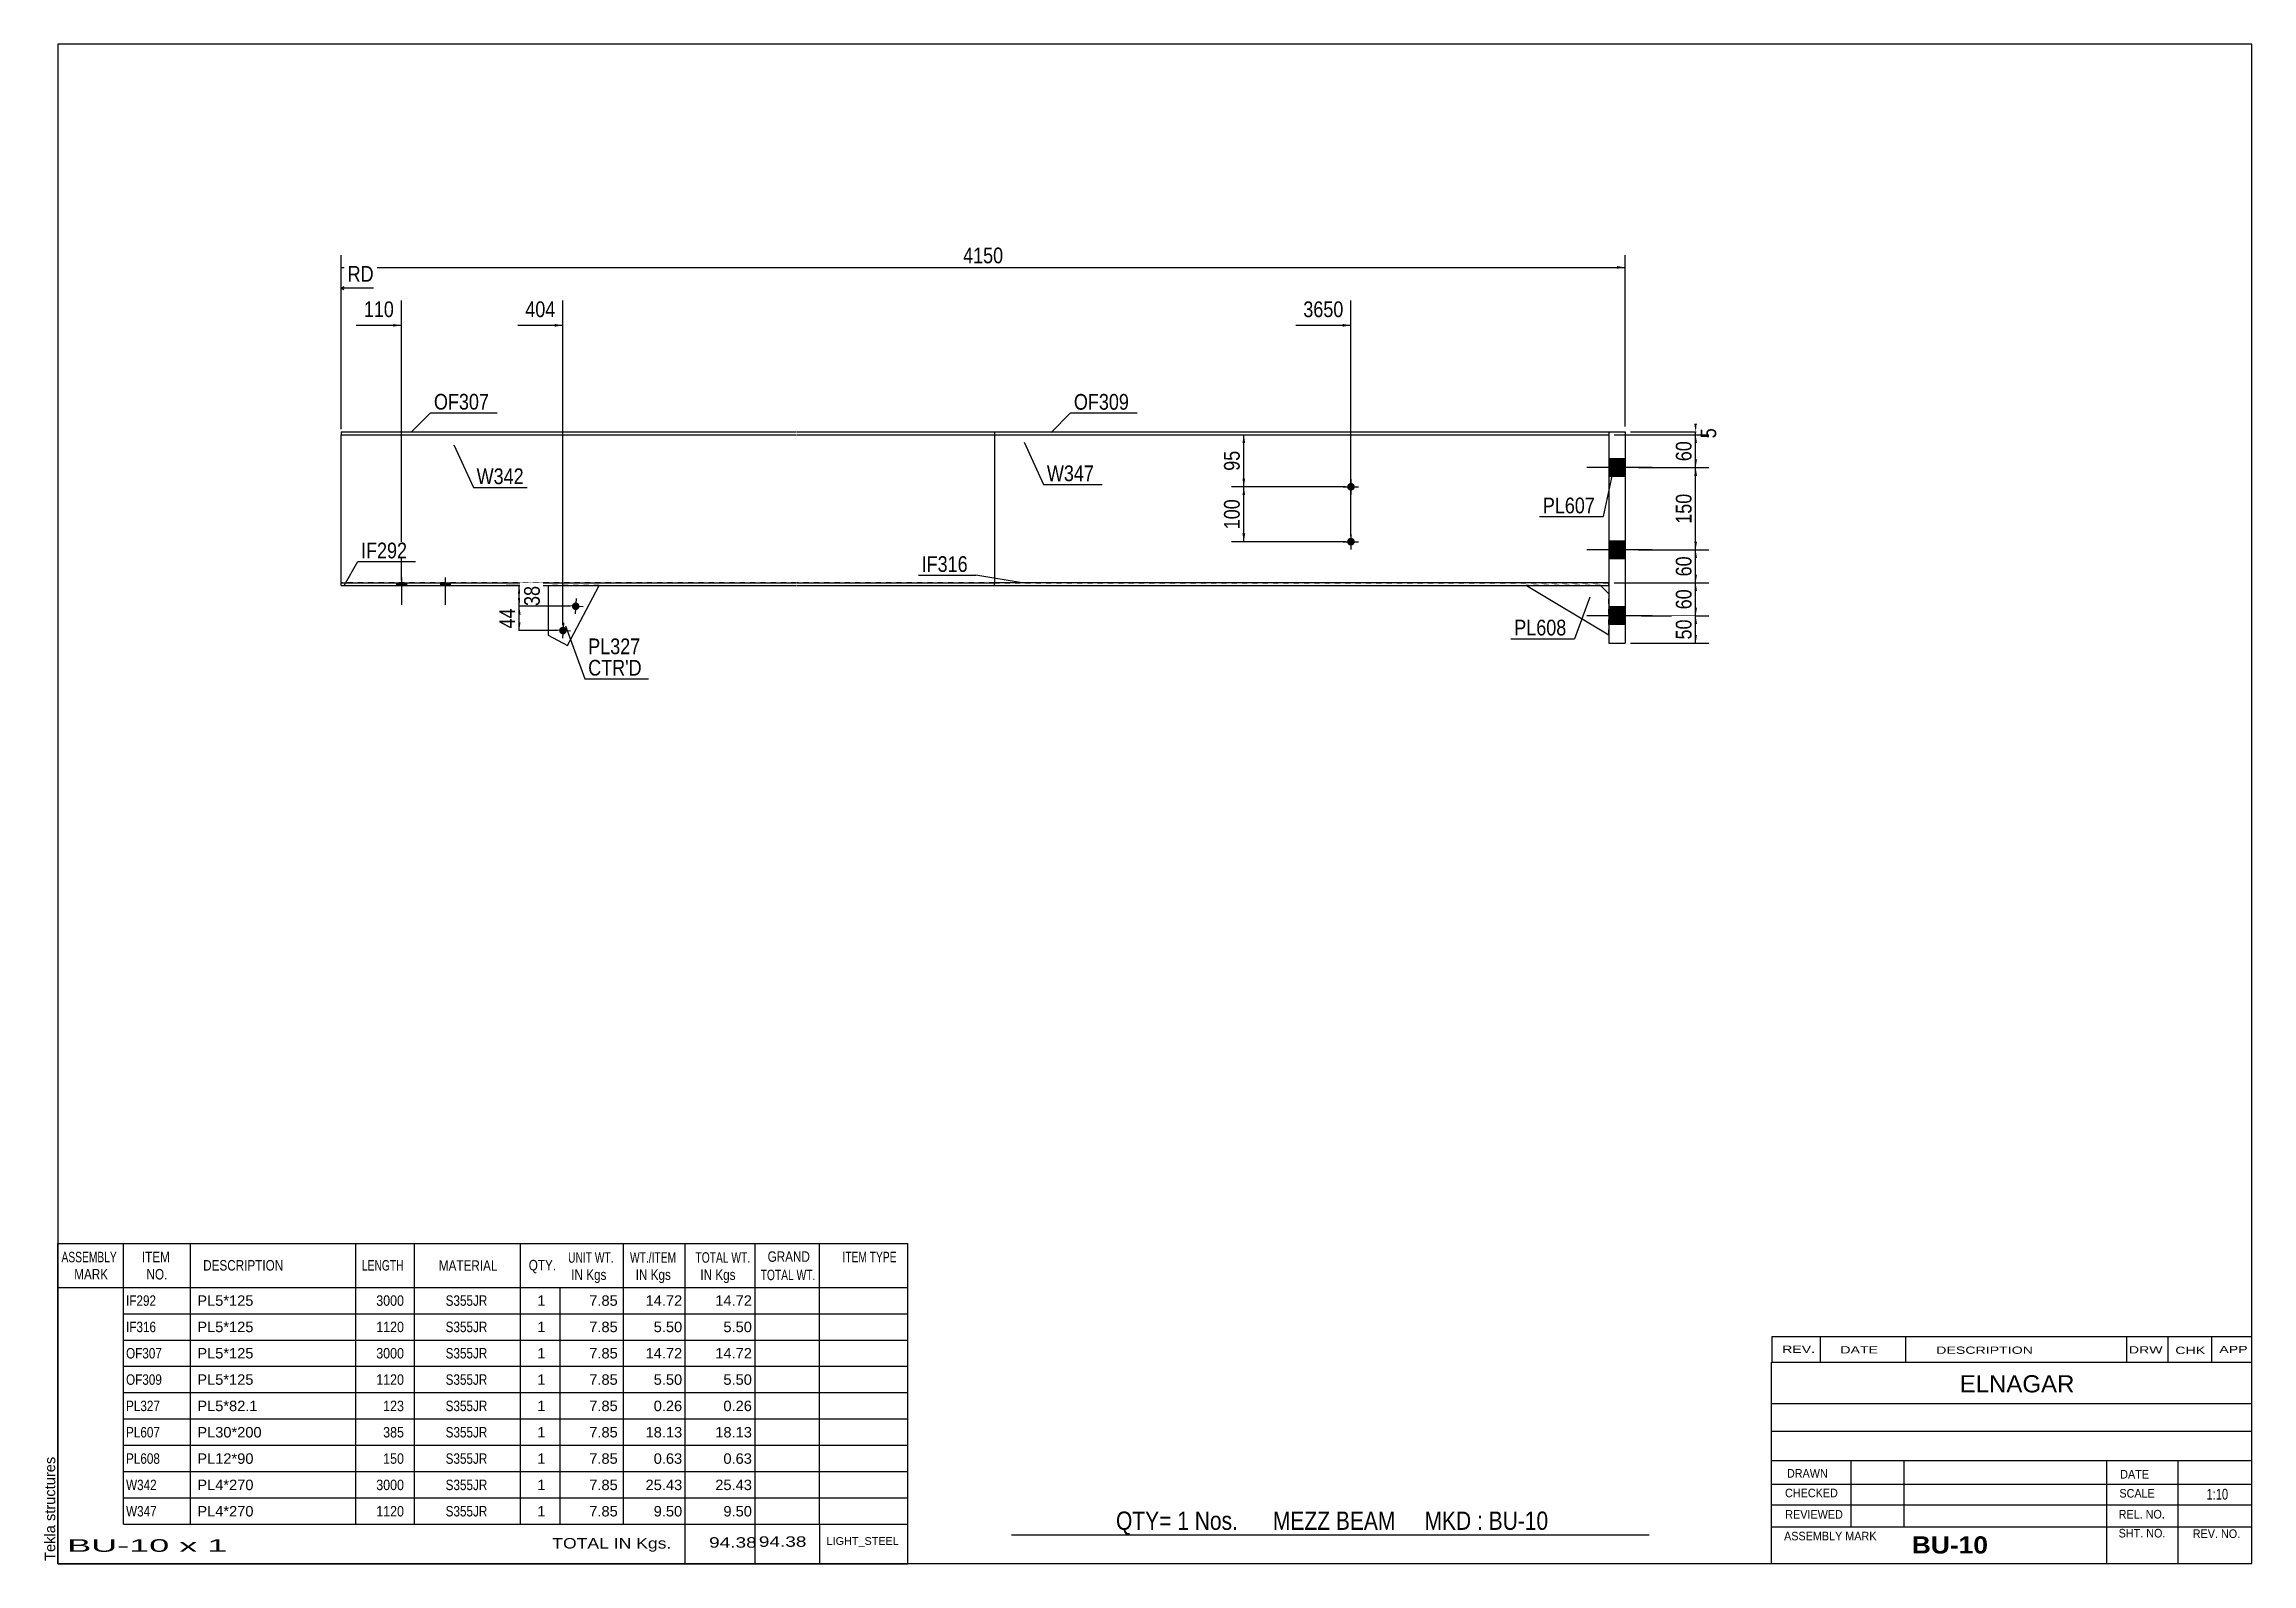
# Model space of a CAD drawing. Header units: millimetres. Extents: x -54 to 348, y -192 to 85.
import ezdxf

# ---------------------------------------------------------------- set-up
doc = ezdxf.new("R2010")
doc.units = ezdxf.units.MM
doc.linetypes.add('DXK_LINE_DOT1', pattern=[1.8814, 0.9407, -0.9407])
doc.styles.add('Arial', font='ARIAL.TTF', dxfattribs={"height": 0.2})
doc.styles.add('Arial Bold', font='ARIALBD.TTF', dxfattribs={"height": 0.2})
doc.styles.add('Arial Narrow', font='ARIALN.TTF', dxfattribs={"height": 0.2})

# ---------------------------------------------------------------- blocks, each defined once
blk = doc.blocks.new('Unknown-629104570-1211')
at = {"color": 5, "linetype": 'Continuous'}
for p, q in [((348.37, 84.7), (-51.63, 84.7)), ((-51.63, 84.7), (-51.63, -192.3)), ((348.37, -192.3), (348.37, 84.7)), ((-51.63, -192.3), (348.37, -192.3))]:
    blk.add_line(p, q, dxfattribs=at)
at = {"color": 174, "linetype": 'Continuous', "style": 'Arial'}
blk.add_text('Tekla structures', height=1.9102, rotation=90, dxfattribs=at).set_placement((-52.13, -191.8))
blk = doc.blocks.new('Part-629104570-1328 - 1232')
at = {"color": 2, "linetype": 'Continuous'}
for p, q in [((119.12, -14), (119.12, -13.5)), ((231.12, -13.5), (119.12, -13.5)), ((119.12, -14), (231.12, -14))]:
    blk.add_line(p, q, dxfattribs=at)
at = {"color": 7, "linetype": 'DXK_LINE_DOT1'}
blk.add_line((231.12, -14), (231.12, -13.5), dxfattribs=at)
blk = doc.blocks.new('Part-629104570-1279 - 1232')
at = {"color": 2, "linetype": 'Continuous'}
for p, q in [((119.12, 14), (119.12, 13.5)), ((119.12, 14), (231.12, 14)), ((119.12, 13.5), (231.12, 13.5))]:
    blk.add_line(p, q, dxfattribs=at)
at = {"color": 7, "linetype": 'DXK_LINE_DOT1'}
blk.add_line((231.12, 14), (231.12, 13.5), dxfattribs=at)
blk = doc.blocks.new('Part-629104570-1257 - 1232')
at = {"color": 2, "linetype": 'Continuous'}
for p, q in [((0, 14), (0, 13.5)), ((0, 14), (83.02, 14)), ((0, 13.5), (83.02, 13.5)), ((83.12, 14), (119.12, 14)), ((83.12, 13.5), (119.12, 13.5)), ((119.12, 14), (119.12, 13.5))]:
    blk.add_line(p, q, dxfattribs=at)
blk = doc.blocks.new('Part-629104570-1301 - 1232')
at = {"color": 2, "linetype": 'Continuous'}
blk.add_line((119.12, 13.5), (119.12, -13.5), dxfattribs=at)
at = {"color": 7, "linetype": 'DXK_LINE_DOT1'}
for p, q in [((119.12, 13.5), (231.12, 13.5)), ((231.12, 13.5), (231.12, -13.5)), ((119.12, -13.5), (231.12, -13.5))]:
    blk.add_line(p, q, dxfattribs=at)
blk = doc.blocks.new('Part-629104570-1323 - 1232')
at = {"color": 2, "linetype": 'Continuous'}
for p, q in [((0, -14), (0, -13.5)), ((0, -13.5), (83.02, -13.5)), ((0, -14), (83.02, -14)), ((83.12, -13.5), (119.12, -13.5)), ((83.12, -14), (119.12, -14)), ((119.12, -14), (119.12, -13.5))]:
    blk.add_line(p, q, dxfattribs=at)
blk = doc.blocks.new('Part-629104570-1350 - 1232')
at = {"color": 2, "linetype": 'Continuous'}
for p, q in [((37.74, -14), (37.74, -23.04)), ((41.28, -24.9), (47.02, -14)), ((37.74, -23.04), (41.28, -24.9))]:
    blk.add_line(p, q, dxfattribs=at)
at = {"color": 7, "linetype": 'DXK_LINE_DOT1'}
blk.add_line((47.02, -14), (37.74, -14), dxfattribs=at)
blk = doc.blocks.new('Part-629104570-1366 - 1232')
at = {"color": 2, "linetype": 'Continuous'}
for p, q in [((0, -13.5), (0, 13.5)), ((119.12, 13.5), (119.12, -13.5))]:
    blk.add_line(p, q, dxfattribs=at)
at = {"color": 7, "linetype": 'DXK_LINE_DOT1'}
for p, q in [((0, 13.5), (83.02, 13.5)), ((83.12, 13.5), (119.12, 13.5)), ((83.02, -13.5), (0, -13.5)), ((119.12, -13.5), (83.12, -13.5))]:
    blk.add_line(p, q, dxfattribs=at)
blk = doc.blocks.new('Bolt-629104570-1367 - 1232')
at = {"linetype": 'Continuous'}
blk.add_hatch(color=3, dxfattribs=at).paths.add_polyline_path([(41.14, -22.25, -1), (39.74, -22.16, -1)])
at = {"color": 3, "linetype": 'Continuous'}
for p, q in [((41.84, -22.29), (39.04, -22.12)), ((40.53, -20.81), (40.35, -23.6))]:
    blk.add_line(p, q, dxfattribs=at)
blk = doc.blocks.new('Bolt-629104570-1368 - 1232')
at = {"linetype": 'Continuous'}
blk.add_hatch(color=3, dxfattribs=at).paths.add_polyline_path([(43.47, -17.82, -1), (42.07, -17.73, -1)])
at = {"color": 3, "linetype": 'Continuous'}
for p, q in [((44.16, -17.86), (41.37, -17.69)), ((42.85, -16.38), (42.68, -19.18))]:
    blk.add_line(p, q, dxfattribs=at)
blk = doc.blocks.new('Bolt-629104570-1369 - 1232')
at = {"linetype": 'Continuous'}
for points in [[(11.9, -13.5), (10.1, -13.5), (10.1, -14), (11.9, -14)], [(11.9, -13.5), (10.1, -13.5), (10.1, -14), (11.9, -14)], [(19.9, -13.5), (18.1, -13.5), (18.1, -14), (19.9, -14)], [(19.9, -13.5), (18.1, -13.5), (18.1, -14), (19.9, -14)]]:
    blk.add_hatch(color=3, dxfattribs=at).paths.add_polyline_path(points)
at = {"color": 3, "linetype": 'Continuous'}
for p, q in [((10.1, -13.5), (10.1, -14)), ((10.1, -13.5), (10.1, -14)), ((11, -12.5), (11, -17.5)), ((11, -12.5), (11, -17.5)), ((11.9, -13.5), (11.9, -14)), ((11.9, -13.5), (11.9, -14)), ((18.1, -13.5), (18.1, -14)), ((18.1, -13.5), (18.1, -14)), ((19, -12.5), (19, -17.5)), ((19, -12.5), (19, -17.5)), ((19.9, -13.5), (19.9, -14)), ((19.9, -13.5), (19.9, -14))]:
    blk.add_line(p, q, dxfattribs=at)
blk = doc.blocks.new('Bolt-629104570-1370 - 1232')
at = {"linetype": 'Continuous'}
for points in [[(184.11, 4.7), (184.26, 4.69), (184.4, 4.64), (184.53, 4.57), (184.64, 4.47), (184.72, 4.35), (184.78, 4.22), (184.81, 4.07), (184.81, 3.93), (184.78, 3.79), (184.72, 3.65), (184.64, 3.53), (184.53, 3.44), (184.4, 3.36), (184.26, 3.32), (184.11, 3.3), (183.97, 3.32), (183.83, 3.36), (183.7, 3.44), (183.59, 3.53), (183.51, 3.65), (183.45, 3.79), (183.42, 3.93), (183.42, 4.07), (183.45, 4.22), (183.51, 4.35), (183.59, 4.47), (183.7, 4.57), (183.83, 4.64), (183.97, 4.69)], [(184.11, -5.3), (184.26, -5.31), (184.4, -5.36), (184.53, -5.43), (184.64, -5.53), (184.72, -5.65), (184.78, -5.78), (184.81, -5.93), (184.81, -6.07), (184.78, -6.21), (184.72, -6.35), (184.64, -6.47), (184.53, -6.56), (184.4, -6.64), (184.26, -6.68), (184.11, -6.7), (183.97, -6.68), (183.83, -6.64), (183.7, -6.56), (183.59, -6.47), (183.51, -6.35), (183.45, -6.21), (183.42, -6.07), (183.42, -5.93), (183.45, -5.78), (183.51, -5.65), (183.59, -5.53), (183.7, -5.43), (183.83, -5.36), (183.97, -5.31)]]:
    blk.add_hatch(color=3, dxfattribs=at).paths.add_polyline_path(points)
at = {"color": 3, "linetype": 'Continuous'}
for p, q in [((184.11, 5.4), (184.11, 2.6)), ((182.71, 4), (185.51, 4)), ((182.71, -6), (185.51, -6)), ((184.11, -4.6), (184.11, -7.4))]:
    blk.add_line(p, q, dxfattribs=at)
blk = doc.blocks.new('Part-629104570-2905 - 1232')
at = {"color": 2, "linetype": 'Continuous'}
for p, q in [((231.11, 14), (234.11, 14)), ((231.11, 14), (231.11, -24.5)), ((234.11, 14), (234.11, -24.5)), ((231.11, -24.5), (234.11, -24.5))]:
    blk.add_line(p, q, dxfattribs=at)
blk = doc.blocks.new('Part-629104570-2906 - 1232')
at = {"color": 2, "linetype": 'Continuous'}
for p, q in [((216.11, -14), (231.11, -23)), ((231.11, -15.5), (229.61, -14))]:
    blk.add_line(p, q, dxfattribs=at)
at = {"color": 7, "linetype": 'DXK_LINE_DOT1'}
for p, q in [((229.61, -14), (216.11, -14)), ((231.11, -23), (231.11, -15.5))]:
    blk.add_line(p, q, dxfattribs=at)
blk = doc.blocks.new('Bolt-629104570-2907 - 1232')
at = {"linetype": 'Continuous'}
for points in [[(231.11, 9.1), (231.11, 5.9), (234.11, 5.9), (234.11, 9.1)], [(231.11, 9.1), (231.11, 5.9), (234.11, 5.9), (234.11, 9.1)], [(231.11, -5.9), (231.11, -9.1), (234.11, -9.1), (234.11, -5.9)], [(231.11, -5.9), (231.11, -9.1), (234.11, -9.1), (234.11, -5.9)], [(231.11, -17.9), (231.11, -21.1), (234.11, -21.1), (234.11, -17.9)], [(231.11, -17.9), (231.11, -21.1), (234.11, -21.1), (234.11, -17.9)]]:
    blk.add_hatch(color=3, dxfattribs=at).paths.add_polyline_path(points)
at = {"color": 3, "linetype": 'Continuous'}
for p, q in [((234.11, 9.1), (231.11, 9.1)), ((234.11, 9.1), (231.11, 9.1)), ((239.01, 7.5), (227.11, 7.5)), ((239.01, 7.5), (227.11, 7.5)), ((234.11, 5.9), (231.11, 5.9)), ((234.11, 5.9), (231.11, 5.9)), ((239.01, -7.5), (227.11, -7.5)), ((239.01, -7.5), (227.11, -7.5)), ((234.11, -5.9), (231.11, -5.9)), ((234.11, -5.9), (231.11, -5.9)), ((234.11, -9.1), (231.11, -9.1)), ((234.11, -9.1), (231.11, -9.1)), ((239.01, -19.5), (227.11, -19.5)), ((239.01, -19.5), (227.11, -19.5)), ((234.11, -17.9), (231.11, -17.9)), ((234.11, -17.9), (231.11, -17.9)), ((234.11, -21.1), (231.11, -21.1)), ((234.11, -21.1), (231.11, -21.1))]:
    blk.add_line(p, q, dxfattribs=at)
blk = doc.blocks.new('StraightDimension-629104570-3175 - 1232')
at = {"linetype": 'Continuous'}
for points in [[(1.5, 43.75), (0, 44), (1.5, 44.25)], [(232.61, 44.25), (234.11, 44), (232.61, 43.75)]]:
    blk.add_hatch(color=7, dxfattribs=at).paths.add_polyline_path(points)
at = {"color": 7, "linetype": 'Continuous'}
for p, q in [((0, 14.5), (0, 46.25)), ((234.11, 15), (234.11, 46.25)), ((0, 44), (234.11, 44))]:
    blk.add_line(p, q, dxfattribs=at)
at = {"color": 0}
blk.add_wipeout([(121.31, 44.15), (121.31, 48.35), (112.8, 48.35), (112.8, 44.15)], dxfattribs=at)
at = {"color": 3, "style": 'Arial Narrow'}
blk.add_text('4150', height=2.863, dxfattribs=at).set_placement((113.4, 44.75))
blk = doc.blocks.new('StraightDimension-629104570-2752 - 1232')
at = {"linetype": 'Continuous'}
for points in [[(32.22, -15.5), (32.47, -14), (32.72, -15.5)], [(32.72, -16.28), (32.47, -17.78), (32.22, -16.28)]]:
    blk.add_hatch(color=7, dxfattribs=at).paths.add_polyline_path(points)
at = {"color": 7, "linetype": 'Continuous'}
for p, q in [((35.15, -14), (30.07, -14)), ((32.47, -17.78), (32.47, -14)), ((41.77, -17.78), (30.07, -17.78))]:
    blk.add_line(p, q, dxfattribs=at)
at = {"color": 0}
blk.add_wipeout([(36.82, -13.46), (32.62, -13.46), (32.62, -18.32), (36.82, -18.32)], dxfattribs=at)
at = {"color": 3, "style": 'Arial Narrow'}
blk.add_text('38', height=2.863, rotation=90.0002, dxfattribs=at).set_placement((36.22, -17.72))
blk = doc.blocks.new('StraightDimension-629104570-3354 - 1232')
at = {"linetype": 'Continuous'}
for points in [[(247.21, 15.5), (246.96, 14), (246.71, 15.5)], [(246.71, 12), (246.96, 13.5), (247.21, 12)]]:
    blk.add_hatch(color=7, dxfattribs=at).paths.add_polyline_path(points)
at = {"color": 7, "linetype": 'Continuous'}
for p, q in [((232.12, 13.5), (249.21, 13.5)), ((235.11, 14), (249.21, 14)), ((246.96, 13.5), (246.96, 14))]:
    blk.add_line(p, q, dxfattribs=at)
at = {"color": 0}
blk.add_wipeout([(251.31, 15.26), (247.11, 15.26), (247.11, 12.24), (251.31, 12.24)], dxfattribs=at)
at = {"color": 3, "style": 'Arial Narrow'}
blk.add_text('5', height=2.86, rotation=90.0002, dxfattribs=at).set_placement((250.71, 12.84))
blk = doc.blocks.new('StraightDimension-629104570-1382 - 1232')
at = {"linetype": 'Continuous'}
for points in [[(164.33, 2.5), (164.58, 4), (164.83, 2.5)], [(164.83, -4.5), (164.58, -6), (164.33, -4.5)]]:
    blk.add_hatch(color=7, dxfattribs=at).paths.add_polyline_path(points)
at = {"color": 7, "linetype": 'Continuous'}
for p, q in [((183.11, 4), (162.33, 4)), ((164.58, -6), (164.58, 4)), ((183.11, -6), (162.33, -6))]:
    blk.add_line(p, q, dxfattribs=at)
at = {"color": 0}
blk.add_wipeout([(164.43, 2.34), (160.23, 2.34), (160.23, -4.34), (164.43, -4.34)], dxfattribs=at)
at = {"color": 3, "style": 'Arial Narrow'}
blk.add_text('100', height=2.863, rotation=90.0002, dxfattribs=at).set_placement((163.83, -3.74))
blk = doc.blocks.new('StraightDimension-629104570-2753 - 1232')
at = {"linetype": 'Continuous'}
for points in [[(32.22, -19.28), (32.47, -17.78), (32.72, -19.28)], [(32.72, -20.7), (32.47, -22.2), (32.22, -20.7)]]:
    blk.add_hatch(color=7, dxfattribs=at).paths.add_polyline_path(points)
at = {"color": 7, "linetype": 'Continuous'}
for p, q in [((41.77, -17.78), (30.22, -17.78)), ((32.47, -22.2), (32.47, -17.78)), ((39.44, -22.2), (30.22, -22.2))]:
    blk.add_line(p, q, dxfattribs=at)
at = {"color": 0}
blk.add_wipeout([(32.32, -17.56), (28.12, -17.56), (28.12, -22.42), (32.32, -22.42)], dxfattribs=at)
at = {"color": 3, "style": 'Arial Narrow'}
blk.add_text('44', height=2.863, rotation=90.0002, dxfattribs=at).set_placement((31.72, -21.82))
blk = doc.blocks.new('StraightDimension-629104570-1396 - 1232')
at = {"linetype": 'Continuous'}
for points in [[(164.33, 12), (164.58, 13.5), (164.83, 12)], [(164.83, 5.5), (164.58, 4), (164.33, 5.5)]]:
    blk.add_hatch(color=7, dxfattribs=at).paths.add_polyline_path(points)
at = {"color": 7, "linetype": 'Continuous'}
for p, q in [((120.12, 13.5), (166.98, 13.5)), ((164.58, 4), (164.58, 13.5)), ((183.11, 4), (162.33, 4))]:
    blk.add_line(p, q, dxfattribs=at)
at = {"color": 0}
blk.add_wipeout([(164.43, 11.18), (160.23, 11.18), (160.23, 6.32), (164.43, 6.32)], dxfattribs=at)
at = {"color": 3, "style": 'Arial Narrow'}
blk.add_text('95', height=2.863, rotation=90.0002, dxfattribs=at).set_placement((163.83, 6.92))
blk = doc.blocks.new('StraightDimension-629104570-2852 - 1232')
at = {"linetype": 'Continuous'}
blk.add_hatch(color=7, dxfattribs=at).paths.add_polyline_path([(182.61, 33.69), (184.11, 33.44), (182.61, 33.19)])
at = {"color": 7, "linetype": 'Continuous'}
for p, q in [((184.11, -5), (184.11, 37.94)), ((174.05, 33.44), (184.11, 33.44))]:
    blk.add_line(p, q, dxfattribs=at)
at = {"color": 0}
blk.add_wipeout([(183.34, 34.34), (183.34, 38.54), (174.83, 38.54), (174.83, 34.34)], dxfattribs=at)
at = {"color": 3, "style": 'Arial Narrow'}
blk.add_text('3650', height=2.863, dxfattribs=at).set_placement((175.43, 34.94))
blk = doc.blocks.new('StraightDimension-629104570-2853 - 1232')
at = {"linetype": 'Continuous'}
blk.add_hatch(color=7, dxfattribs=at).paths.add_polyline_path([(38.94, 33.69), (40.44, 33.44), (38.94, 33.19)])
at = {"color": 7, "linetype": 'Continuous'}
for p, q in [((40.44, -21.2), (40.44, 37.94)), ((32.21, 33.44), (40.44, 33.44))]:
    blk.add_line(p, q, dxfattribs=at)
at = {"color": 0}
blk.add_wipeout([(39.66, 34.34), (39.66, 38.54), (32.98, 38.54), (32.98, 34.34)], dxfattribs=at)
at = {"color": 3, "style": 'Arial Narrow'}
blk.add_text('404', height=2.863, dxfattribs=at).set_placement((33.58, 34.94))
blk = doc.blocks.new('StraightDimension-629104570-2854 - 1232')
at = {"linetype": 'Continuous'}
blk.add_hatch(color=7, dxfattribs=at).paths.add_polyline_path([(9.5, 33.69), (11, 33.44), (9.5, 33.19)])
at = {"color": 7, "linetype": 'Continuous'}
for p, q in [((11, -13), (11, 37.94)), ((2.77, 33.44), (11, 33.44))]:
    blk.add_line(p, q, dxfattribs=at)
at = {"color": 0, "linetype": 'Continuous'}
blk.add_wipeout([(6.53, 40.79), (6.53, 44.99), (0.59, 44.99), (0.59, 40.79)], dxfattribs=at)
at = {"color": 7, "linetype": 'Continuous'}
for p, q in [((0, 14.5), (0, 44.69)), ((0.5, 40.44), (0, 40.19)), ((0.5, 39.94), (0, 40.19))]:
    blk.add_line(p, q, dxfattribs=at)
at = {"color": 3, "linetype": 'Continuous', "style": 'Arial Narrow'}
blk.add_text('RD', height=2.863, dxfattribs=at).set_placement((1.19, 41.39))
at = {"color": 0}
blk.add_wipeout([(10.22, 34.34), (10.22, 38.54), (3.54, 38.54), (3.54, 34.34)], dxfattribs=at)
at = {"color": 7, "linetype": 'Continuous'}
blk.add_line((5.93, 40.19), (0, 40.19), dxfattribs=at)
at = {"color": 3, "style": 'Arial Narrow'}
blk.add_text('110', height=2.863, dxfattribs=at).set_placement((4.14, 34.94))
blk = doc.blocks.new('StraightDimension-629104570-3355 - 1232')
at = {"linetype": 'Continuous'}
for points in [[(246.71, 12), (246.96, 13.5), (247.21, 12)], [(247.21, 9), (246.96, 7.5), (246.71, 9)]]:
    blk.add_hatch(color=7, dxfattribs=at).paths.add_polyline_path(points)
at = {"color": 7, "linetype": 'Continuous'}
for p, q in [((232.12, 13.5), (249.36, 13.5)), ((246.96, 7.5), (246.96, 13.5)), ((236.53, 7.5), (249.36, 7.5))]:
    blk.add_line(p, q, dxfattribs=at)
at = {"color": 0}
blk.add_wipeout([(246.81, 12.93), (242.61, 12.93), (242.61, 8.07), (246.81, 8.07)], dxfattribs=at)
at = {"color": 3, "style": 'Arial Narrow'}
blk.add_text('60', height=2.863, rotation=90.0002, dxfattribs=at).set_placement((246.21, 8.67))
blk = doc.blocks.new('StraightDimension-629104570-3356 - 1232')
at = {"linetype": 'Continuous'}
for points in [[(246.71, 6), (246.96, 7.5), (247.21, 6)], [(247.21, -6), (246.96, -7.5), (246.71, -6)]]:
    blk.add_hatch(color=7, dxfattribs=at).paths.add_polyline_path(points)
at = {"color": 7, "linetype": 'Continuous'}
for p, q in [((236.53, 7.5), (249.36, 7.5)), ((246.96, -7.5), (246.96, 7.5)), ((236.53, -7.5), (249.36, -7.5))]:
    blk.add_line(p, q, dxfattribs=at)
at = {"color": 0}
blk.add_wipeout([(246.81, 3.34), (242.61, 3.34), (242.61, -3.34), (246.81, -3.34)], dxfattribs=at)
at = {"color": 3, "style": 'Arial Narrow'}
blk.add_text('150', height=2.863, rotation=90.0002, dxfattribs=at).set_placement((246.21, -2.74))
blk = doc.blocks.new('StraightDimension-629104570-3357 - 1232')
at = {"linetype": 'Continuous'}
for points in [[(246.71, -9), (246.96, -7.5), (247.21, -9)], [(247.21, -12), (246.96, -13.5), (246.71, -12)]]:
    blk.add_hatch(color=7, dxfattribs=at).paths.add_polyline_path(points)
at = {"color": 7, "linetype": 'Continuous'}
for p, q in [((236.53, -7.5), (249.36, -7.5)), ((246.96, -13.5), (246.96, -7.5)), ((232.12, -13.5), (249.36, -13.5))]:
    blk.add_line(p, q, dxfattribs=at)
at = {"color": 0}
blk.add_wipeout([(246.81, -8.07), (242.61, -8.07), (242.61, -12.93), (246.81, -12.93)], dxfattribs=at)
at = {"color": 3, "style": 'Arial Narrow'}
blk.add_text('60', height=2.863, rotation=90.0002, dxfattribs=at).set_placement((246.21, -12.33))
blk = doc.blocks.new('StraightDimension-629104570-3358 - 1232')
at = {"linetype": 'Continuous'}
for points in [[(246.71, -15), (246.96, -13.5), (247.21, -15)], [(247.21, -18), (246.96, -19.5), (246.71, -18)]]:
    blk.add_hatch(color=7, dxfattribs=at).paths.add_polyline_path(points)
at = {"color": 7, "linetype": 'Continuous'}
for p, q in [((232.12, -13.5), (249.36, -13.5)), ((246.96, -19.5), (246.96, -13.5)), ((237.1, -19.5), (249.36, -19.5))]:
    blk.add_line(p, q, dxfattribs=at)
at = {"color": 0}
blk.add_wipeout([(246.81, -14.07), (242.61, -14.07), (242.61, -18.93), (246.81, -18.93)], dxfattribs=at)
at = {"color": 3, "style": 'Arial Narrow'}
blk.add_text('60', height=2.863, rotation=90.0002, dxfattribs=at).set_placement((246.21, -18.33))
blk = doc.blocks.new('StraightDimension-629104570-3359 - 1232')
at = {"linetype": 'Continuous'}
for points in [[(246.71, -21), (246.96, -19.5), (247.21, -21)], [(247.21, -23), (246.96, -24.5), (246.71, -23)]]:
    blk.add_hatch(color=7, dxfattribs=at).paths.add_polyline_path(points)
at = {"color": 7, "linetype": 'Continuous'}
for p, q in [((237.1, -19.5), (249.36, -19.5)), ((246.96, -24.5), (246.96, -19.5)), ((235.11, -24.5), (249.36, -24.5))]:
    blk.add_line(p, q, dxfattribs=at)
at = {"color": 0}
blk.add_wipeout([(246.81, -19.57), (242.61, -19.57), (242.61, -24.43), (246.81, -24.43)], dxfattribs=at)
at = {"color": 3, "style": 'Arial Narrow'}
blk.add_text('50', height=2.863, rotation=90.0002, dxfattribs=at).set_placement((246.21, -23.83))
blk = doc.blocks.new('CBS_BOM-629104570-3415')
at = {"color": 7, "linetype": 'Continuous'}
for p, q in [((-51.66, -141.93), (-51.66, -133.93)), ((-51.66, -133.94), (103.26, -133.94)), ((-39.66, -141.93), (-39.66, -133.93)), ((-27.47, -141.93), (-27.47, -133.93)), ((2.69, -141.93), (2.69, -133.93)), ((13.37, -141.93), (13.37, -133.93)), ((32.69, -141.93), (32.69, -133.93)), ((51.49, -141.93), (51.49, -133.93)), ((62.7, -141.93), (62.7, -133.93)), ((75.49, -141.93), (75.49, -133.93)), ((87.24, -141.93), (87.24, -133.93)), ((103.26, -133.94), (103.26, -141.93)), ((-51.66, -141.93), (103.26, -141.93)), ((-51.66, -146.73), (-51.66, -141.93)), ((-39.66, -146.73), (-39.66, -141.93)), ((-27.47, -146.73), (-27.47, -141.93)), ((2.69, -146.73), (2.69, -141.93)), ((13.37, -146.73), (13.37, -141.93)), ((32.69, -146.73), (32.69, -141.93)), ((39.95, -146.73), (39.95, -141.93)), ((51.49, -146.73), (51.49, -141.93)), ((62.7, -146.73), (62.7, -141.93)), ((75.49, -146.73), (75.49, -141.93)), ((87.25, -146.73), (87.25, -141.93)), ((103.26, -141.94), (103.26, -146.73)), ((-51.66, -151.53), (-51.66, -146.73)), ((-39.66, -146.73), (103.26, -146.73)), ((-39.66, -151.53), (-39.66, -146.73)), ((-27.47, -151.53), (-27.47, -146.73)), ((2.69, -151.53), (2.69, -146.73)), ((13.37, -151.53), (13.37, -146.73)), ((32.69, -151.53), (32.69, -146.73)), ((39.95, -151.53), (39.95, -146.73)), ((51.49, -151.53), (51.49, -146.73)), ((62.7, -151.53), (62.7, -146.73)), ((75.49, -151.53), (75.49, -146.73)), ((87.25, -151.53), (87.25, -146.73)), ((103.26, -146.74), (103.26, -151.53)), ((-51.66, -156.33), (-51.66, -151.53)), ((-39.66, -151.53), (103.26, -151.53)), ((-39.66, -156.33), (-39.66, -151.53)), ((-27.47, -156.33), (-27.47, -151.53)), ((2.69, -156.33), (2.69, -151.53)), ((13.37, -156.33), (13.37, -151.53)), ((32.69, -156.33), (32.69, -151.53)), ((39.95, -156.33), (39.95, -151.53)), ((51.49, -156.33), (51.49, -151.53)), ((62.7, -156.33), (62.7, -151.53)), ((75.49, -156.33), (75.49, -151.53)), ((87.25, -156.33), (87.25, -151.53)), ((103.26, -151.54), (103.26, -156.33)), ((-51.66, -161.13), (-51.66, -156.33)), ((-39.66, -156.33), (103.26, -156.33)), ((-39.66, -161.13), (-39.66, -156.33)), ((-27.47, -161.13), (-27.47, -156.33)), ((2.69, -161.13), (2.69, -156.33)), ((13.37, -161.13), (13.37, -156.33)), ((32.69, -161.13), (32.69, -156.33)), ((39.95, -161.13), (39.95, -156.33)), ((51.49, -161.13), (51.49, -156.33)), ((62.7, -161.13), (62.7, -156.33)), ((75.49, -161.13), (75.49, -156.33)), ((87.25, -161.13), (87.25, -156.33)), ((103.26, -156.34), (103.26, -161.13)), ((-51.66, -165.93), (-51.66, -161.13)), ((-39.66, -161.13), (103.26, -161.13)), ((-39.66, -165.93), (-39.66, -161.13)), ((-27.47, -165.93), (-27.47, -161.13)), ((2.69, -165.93), (2.69, -161.13)), ((13.37, -165.93), (13.37, -161.13)), ((32.69, -165.93), (32.69, -161.13)), ((39.95, -165.93), (39.95, -161.13)), ((51.49, -165.93), (51.49, -161.13)), ((62.7, -165.93), (62.7, -161.13)), ((75.49, -165.93), (75.49, -161.13)), ((87.25, -165.93), (87.25, -161.13)), ((103.26, -161.14), (103.26, -165.93)), ((-51.66, -170.73), (-51.66, -165.93)), ((-39.66, -165.93), (103.26, -165.93)), ((-39.66, -170.73), (-39.66, -165.93)), ((-27.47, -170.73), (-27.47, -165.93)), ((2.69, -170.73), (2.69, -165.93)), ((13.37, -170.73), (13.37, -165.93)), ((32.69, -170.73), (32.69, -165.93)), ((39.95, -170.73), (39.95, -165.93)), ((51.49, -170.73), (51.49, -165.93)), ((62.7, -170.73), (62.7, -165.93)), ((75.49, -170.73), (75.49, -165.93)), ((87.25, -170.73), (87.25, -165.93)), ((103.26, -165.94), (103.26, -170.73)), ((-51.66, -175.53), (-51.66, -170.73)), ((-39.66, -170.73), (103.26, -170.73)), ((-39.66, -175.53), (-39.66, -170.73)), ((-27.47, -175.53), (-27.47, -170.73)), ((2.69, -175.53), (2.69, -170.73)), ((13.37, -175.53), (13.37, -170.73)), ((32.69, -175.53), (32.69, -170.73)), ((39.95, -175.53), (39.95, -170.73)), ((51.49, -175.53), (51.49, -170.73)), ((62.7, -175.53), (62.7, -170.73)), ((75.49, -175.53), (75.49, -170.73)), ((87.25, -175.53), (87.25, -170.73)), ((103.26, -170.74), (103.26, -175.53)), ((-51.66, -180.33), (-51.66, -175.53)), ((-39.66, -175.53), (103.26, -175.53)), ((-39.66, -180.33), (-39.66, -175.53)), ((-27.47, -180.33), (-27.47, -175.53)), ((2.69, -180.33), (2.69, -175.53)), ((13.37, -180.33), (13.37, -175.53)), ((32.69, -180.33), (32.69, -175.53)), ((39.95, -180.33), (39.95, -175.53)), ((51.49, -180.33), (51.49, -175.53)), ((62.7, -180.33), (62.7, -175.53)), ((75.49, -180.33), (75.49, -175.53)), ((87.25, -180.33), (87.25, -175.53)), ((103.26, -175.54), (103.26, -180.33)), ((-51.66, -185.13), (-51.66, -180.33)), ((-39.66, -180.33), (103.26, -180.33)), ((-39.66, -185.13), (-39.66, -180.33)), ((-27.47, -185.13), (-27.47, -180.33)), ((2.69, -185.13), (2.69, -180.33)), ((13.37, -185.13), (13.37, -180.33)), ((32.69, -185.13), (32.69, -180.33)), ((39.95, -185.13), (39.95, -180.33)), ((51.49, -185.13), (51.49, -180.33)), ((62.7, -185.13), (62.7, -180.33)), ((75.49, -185.13), (75.49, -180.33)), ((87.25, -185.13), (87.25, -180.33)), ((103.26, -180.34), (103.26, -185.13)), ((-51.66, -192.33), (-51.66, -185.15)), ((-39.66, -185.13), (103.26, -185.13)), ((62.7, -192.33), (62.7, -185.15)), ((75.49, -192.33), (75.49, -185.15)), ((87.29, -192.33), (87.29, -185.15)), ((103.26, -185.14), (103.26, -192.33)), ((-51.66, -192.33), (103.26, -192.33))]:
    blk.add_line(p, q, dxfattribs=at)
at = {"color": 3, "linetype": 'Continuous', "style": 'Arial'}
for s, height, width, p in [('ASSEMBLY', 1.91, 0.7, (-50.98, -137.36)), ('ITEM', 1.91, 0.8, (-36.33, -137.36)), ('UNIT WT.', 1.91, 0.7, (41.38, -137.44)), ('WT./ITEM', 1.91, 0.7, (52.67, -137.44)), ('TOTAL WT.', 1.91, 0.7, (64.61, -137.44)), ('GRAND', 1.91, 0.8, (77.76, -137.28)), ('ITEM TYPE', 1.91, 0.7, (91.4, -137.36)), ('MARK', 1.91, 0.8, (-48.66, -140.5)), ('NO.', 1.91, 0.8, (-35.48, -140.5)), ('DESCRIPTION', 1.9102, 0.8, (-25.15, -138.87)), ('LENGTH', 1.91, 0.7, (3.8, -138.87)), ('MATERIAL', 1.91, 0.8, (17.82, -138.91)), ('QTY.', 1.91, 0.8, (34.21, -138.84)), ('IN Kgs', 1.91, 0.8, (41.96, -140.58)), ('IN Kgs', 1.91, 0.8, (53.71, -140.58)), ('IN Kgs', 1.91, 0.8, (65.5, -140.58)), ('TOTAL WT.', 1.91, 0.7, (76.5, -140.62))]:
    blk.add_text(s, height=height, dxfattribs=dict(at, width=width)).set_placement(p)
at = {"color": 7, "linetype": 'Continuous', "style": 'Arial'}
for s, width, p in [('IF292', 0.8, (-39.21, -145.3)), ('3000', 0.85, (6.41, -145.3)), ('S355JR', 0.8, (19.06, -145.3)), ('IF316', 0.8, (-39.21, -150.1)), ('1120', 0.85, (6.41, -150.1)), ('S355JR', 0.8, (19.06, -150.1)), ('OF307', 0.8, (-39.21, -154.9)), ('3000', 0.85, (6.41, -154.9)), ('S355JR', 0.8, (19.06, -154.9)), ('OF309', 0.8, (-39.21, -159.7)), ('1120', 0.85, (6.41, -159.7)), ('S355JR', 0.8, (19.06, -159.7)), ('PL327', 0.8, (-39.21, -164.5)), ('123', 0.85, (7.67, -164.5)), ('S355JR', 0.8, (19.06, -164.5)), ('PL607', 0.8, (-39.21, -169.3)), ('385', 0.85, (7.67, -169.3)), ('S355JR', 0.8, (19.06, -169.3)), ('PL608', 0.8, (-39.21, -174.1)), ('150', 0.85, (7.67, -174.1)), ('S355JR', 0.8, (19.06, -174.1)), ('W342', 0.8, (-39.21, -178.9)), ('3000', 0.85, (6.41, -178.9)), ('S355JR', 0.8, (19.06, -178.9)), ('W347', 0.8, (-39.21, -183.7)), ('1120', 0.85, (6.41, -183.7)), ('S355JR', 0.8, (19.06, -183.7))]:
    blk.add_text(s, height=1.91, dxfattribs=dict(at, width=width)).set_placement(p)
for s, p in [('PL5*125', (-26.22, -145.3)), ('1', (35.78, -145.3)), ('7.85', (45.24, -145.3)), ('14.72', (55.51, -145.3)), ('14.72', (68.22, -145.3)), ('PL5*125', (-26.22, -150.1)), ('1', (35.78, -150.1)), ('7.85', (45.24, -150.1)), ('5.50', (56.99, -150.1)), ('5.50', (69.7, -150.1)), ('PL5*125', (-26.22, -154.9)), ('1', (35.78, -154.9)), ('7.85', (45.24, -154.9)), ('14.72', (55.51, -154.9)), ('14.72', (68.22, -154.9)), ('PL5*125', (-26.22, -159.7)), ('1', (35.78, -159.7)), ('7.85', (45.24, -159.7)), ('5.50', (56.99, -159.7)), ('5.50', (69.7, -159.7)), ('PL5*82.1', (-26.22, -164.5)), ('1', (35.78, -164.5)), ('7.85', (45.24, -164.5)), ('0.26', (56.99, -164.5)), ('0.26', (69.7, -164.5)), ('PL30*200', (-26.22, -169.3)), ('1', (35.78, -169.3)), ('7.85', (45.24, -169.3)), ('18.13', (55.51, -169.3)), ('18.13', (68.22, -169.3)), ('PL12*90', (-26.22, -174.1)), ('1', (35.78, -174.1)), ('7.85', (45.24, -174.1)), ('0.63', (56.99, -174.1)), ('0.63', (69.7, -174.1)), ('PL4*270', (-26.22, -178.9)), ('1', (35.78, -178.9)), ('7.85', (45.24, -178.9)), ('25.43', (55.51, -178.9)), ('25.43', (68.22, -178.9)), ('PL4*270', (-26.22, -183.7)), ('1', (35.78, -183.7)), ('7.85', (45.24, -183.7)), ('9.50', (56.99, -183.7)), ('9.50', (69.7, -183.7))]:
    blk.add_text(s, height=1.91, dxfattribs=at).set_placement(p)
at = {"color": 6, "linetype": 'Continuous', "style": 'Arial'}
for s, height, width, p in [('BU-10 x 1', 2.292, 2.05, (-49.94, -190.14)), ('TOTAL IN Kgs.', 1.9102, 1.2, (38.5, -189.54)), ('94.38', 1.91, 1.3, (67.09, -189.39)), ('94.38', 1.91, 1.3, (76.16, -189.23))]:
    blk.add_text(s, height=height, dxfattribs=dict(at, width=width)).set_placement(p)
blk.add_text('LIGHT_STEEL', height=1.4135, dxfattribs=at).set_placement((88.51, -188.88))
blk = doc.blocks.new('CBS_CALLOFF-629104570-3416')
at = {"color": 7, "linetype": 'Continuous'}
blk.add_line((122.25, -187.03), (238.48, -187.05), dxfattribs=at)
at = {"color": 3, "linetype": 'Continuous', "style": 'Arial Narrow'}
blk.add_text('QTY= 1 Nos.      MEZZ BEAM     MKD : BU-10', height=3.3405, dxfattribs=at).set_placement((141.28, -186.14))
blk = doc.blocks.new('CBS_NAME_BLOG-629104570-3417')
at = {"color": 7, "linetype": 'Continuous'}
for p, q in [((260.78, -192.26), (260.77, -155.55)), ((260.78, -155.55), (348.29, -155.55)), ((260.78, -163.09), (348.3, -163.09)), ((260.85, -168.14), (348.37, -168.14)), ((260.78, -173.52), (348.29, -173.52)), ((275.3, -185.62), (275.3, -173.52)), ((284.98, -185.6), (284.98, -173.53)), ((321.9, -192.26), (321.9, -173.53)), ((334.95, -192.26), (334.95, -173.52)), ((260.78, -177.82), (348.37, -177.8)), ((260.78, -181.56), (348.29, -181.56)), ((260.78, -185.6), (348.29, -185.6)), ((260.78, -192.3), (348.37, -192.3))]:
    blk.add_line(p, q, dxfattribs=at)
at = {"color": 3, "linetype": 'Continuous', "style": 'Arial'}
blk.add_text('ELNAGAR', height=3.133, dxfattribs=at).set_placement((295.1, -161.08))
at = {"color": 3, "linetype": 'Continuous'}
for s, height, style, width, p in [('DRAWN', 1.566, 'Arial', 0.9, (263.61, -176.62)), ('DATE', 1.566, 'Arial', 0.9, (324.37, -176.79)), ('CHECKED', 1.566, 'Arial', 0.9, (263.26, -180.2)), ('SCALE', 1.566, 'Arial', 0.9, (324.22, -180.26)), ('1:10', 1.957, 'Arial Narrow', 0.9, (340.11, -180.62)), ('REVIEWED', 1.566, 'Arial', 0.9, (263.3, -184.11)), ('REL. NO.', 1.566, 'Arial', 0.9, (324.08, -184.07)), ('ASSEMBLY MARK', 1.5663, 'Arial', 0.9, (263.08, -188.05)), ('BU-10', 3.131, 'Arial Bold', 1.1, (286.36, -190.45)), ('SHT. NO.', 1.566, 'Arial', 0.9, (324.08, -187.53)), ('REV. NO.', 1.566, 'Arial', 0.9, (337.6, -187.62))]:
    blk.add_text(s, height=height, dxfattribs=dict(at, style=style, width=width)).set_placement(p)
blk = doc.blocks.new('CBS_REVISION-629104570-3418')
at = {"color": 7, "linetype": 'Continuous'}
for p, q in [((260.86, -150.92), (348.36, -150.92)), ((260.86, -150.92), (260.86, -155.55)), ((269.66, -150.92), (269.66, -155.55)), ((285.25, -150.92), (285.25, -155.49)), ((325.51, -150.92), (325.51, -155.55)), ((333.05, -150.92), (333.05, -155.55)), ((341, -150.92), (341, -155.55)), ((260.86, -155.55), (348.36, -155.55))]:
    blk.add_line(p, q, dxfattribs=at)
at = {"color": 7, "style": 'Arial Narrow', "width": 1.7}
for s, height, p in [('REV.', 1.326, (262.72, -153.88)), ('DATE', 1.326, (273.34, -153.99)), ('DESCRIPTION', 1.3257, (290.82, -154.05)), ('DRW', 1.326, (325.94, -153.99)), ('CHK', 1.326, (334.42, -154.08)), ('APP', 1.326, (342.43, -153.92))]:
    blk.add_text(s, height=height, dxfattribs=at).set_placement(p)
blk = doc.blocks.new('Mark-629104570-1252 - 1232')
at = {"color": 0}
blk.add_wipeout([(26.96, 18.08), (26.96, 21.08), (16.92, 21.08), (16.92, 18.08)], dxfattribs=at)
blk.add_wipeout([(26.96, 18.08), (26.96, 21.08), (16.92, 21.08), (16.92, 18.08)], dxfattribs=at)
at = {"color": 7, "linetype": 'Continuous'}
for p, q in [((12.78, 13.94), (16.32, 17.48)), ((16.32, 17.48), (28.46, 17.48))]:
    blk.add_line(p, q, dxfattribs=at)
at = {"color": 3, "style": 'Arial Narrow'}
blk.add_text('OF307', height=2.863, dxfattribs=at).set_placement((16.92, 18.08))
blk = doc.blocks.new('Mark-629104570-1275 - 1232')
at = {"color": 0}
blk.add_wipeout([(143.65, 18.06), (143.65, 21.06), (133.6, 21.06), (133.6, 18.06)], dxfattribs=at)
blk.add_wipeout([(143.65, 18.06), (143.65, 21.06), (133.6, 21.06), (133.6, 18.06)], dxfattribs=at)
at = {"color": 7, "linetype": 'Continuous'}
for p, q in [((129.47, 13.92), (133, 17.46)), ((133, 17.46), (145.15, 17.46))]:
    blk.add_line(p, q, dxfattribs=at)
at = {"color": 3, "style": 'Arial Narrow'}
blk.add_text('OF309', height=2.863, dxfattribs=at).set_placement((133.6, 18.06))
blk = doc.blocks.new('Mark-629104570-1297 - 1232')
at = {"color": 0}
blk.add_wipeout([(137.26, 5.03), (137.26, 8.03), (128.68, 8.03), (128.68, 5.03)], dxfattribs=at)
blk.add_wipeout([(137.26, 5.03), (137.26, 8.03), (128.68, 8.03), (128.68, 5.03)], dxfattribs=at)
at = {"color": 7, "linetype": 'Continuous'}
for p, q in [((124.54, 12.17), (128.08, 4.43)), ((128.08, 4.43), (138.76, 4.43))]:
    blk.add_line(p, q, dxfattribs=at)
at = {"color": 3, "style": 'Arial Narrow'}
blk.add_text('W347', height=2.863, dxfattribs=at).set_placement((128.68, 5.03))
blk = doc.blocks.new('Mark-629104570-2909 - 1232')
at = {"color": 0}
blk.add_wipeout([(228.61, -0.83), (228.61, 2.17), (219.1, 2.17), (219.1, -0.83)], dxfattribs=at)
blk.add_wipeout([(228.61, -0.83), (228.61, 2.17), (219.1, 2.17), (219.1, -0.83)], dxfattribs=at)
at = {"color": 7, "linetype": 'Continuous'}
for p in [(231.74, 6.27), (218.5, -1.43)]:
    blk.add_line(p, (230.11, -1.43), dxfattribs=at)
at = {"color": 3, "style": 'Arial Narrow'}
blk.add_text('PL607', height=2.863, dxfattribs=at).set_placement((219.1, -0.83))
blk = doc.blocks.new('Mark-629104570-1319 - 1232')
at = {"color": 0}
blk.add_wipeout([(12.04, -9.04), (12.04, -6.04), (3.63, -6.04), (3.63, -9.04)], dxfattribs=at)
blk.add_wipeout([(12.04, -9.04), (12.04, -6.04), (3.63, -6.04), (3.63, -9.04)], dxfattribs=at)
at = {"color": 7, "linetype": 'Continuous'}
for p, q in [((0.53, -13.97), (3.03, -9.64)), ((3.03, -9.64), (13.54, -9.64))]:
    blk.add_line(p, q, dxfattribs=at)
at = {"color": 3, "style": 'Arial Narrow'}
blk.add_text('IF292', height=2.863, dxfattribs=at).set_placement((3.63, -9.04))
blk = doc.blocks.new('Mark-629104570-1324 - 1232')
at = {"color": 0}
blk.add_wipeout([(114.25, -11.51), (114.25, -8.51), (105.84, -8.51), (105.84, -11.51)], dxfattribs=at)
blk.add_wipeout([(114.25, -11.51), (114.25, -8.51), (105.84, -8.51), (105.84, -11.51)], dxfattribs=at)
at = {"color": 7, "linetype": 'Continuous'}
for p in [(105.24, -12.11), (124.54, -13.55)]:
    blk.add_line(p, (115.75, -12.11), dxfattribs=at)
at = {"color": 3, "style": 'Arial Narrow'}
blk.add_text('IF316', height=2.863, dxfattribs=at).set_placement((105.84, -11.51))
blk = doc.blocks.new('Mark-629104570-1346 - 1232')
at = {"color": 0}
blk.add_wipeout([(54.55, -26.51), (54.55, -23.51), (45.05, -23.51), (45.05, -26.51)], dxfattribs=at)
blk.add_wipeout([(54.55, -26.51), (54.55, -23.51), (45.05, -23.51), (45.05, -26.51)], dxfattribs=at)
blk.add_wipeout([(54.8, -30.41), (54.8, -27.41), (45.05, -27.41), (45.05, -30.41)], dxfattribs=at)
blk.add_wipeout([(54.8, -30.41), (54.8, -27.41), (45.05, -27.41), (45.05, -30.41)], dxfattribs=at)
at = {"color": 7, "linetype": 'Continuous'}
for p, q in [((40.91, -21.32), (44.45, -31.01)), ((44.45, -31.01), (56.05, -31.01))]:
    blk.add_line(p, q, dxfattribs=at)
at = {"color": 3, "style": 'Arial Narrow'}
blk.add_text('PL327', height=2.863, dxfattribs=at).set_placement((45.05, -26.51))
at = {"color": 1, "style": 'Arial Narrow'}
blk.add_text("CTR'D", height=2.863, dxfattribs=at).set_placement((45.05, -30.41))
blk = doc.blocks.new('Mark-629104570-1362 - 1232')
at = {"color": 0}
blk.add_wipeout([(33.3, 4.49), (33.3, 7.49), (24.71, 7.49), (24.71, 4.49)], dxfattribs=at)
blk.add_wipeout([(33.3, 4.49), (33.3, 7.49), (24.71, 7.49), (24.71, 4.49)], dxfattribs=at)
at = {"color": 7, "linetype": 'Continuous'}
for p, q in [((20.58, 11.63), (24.11, 3.89)), ((24.11, 3.89), (33.9, 3.89))]:
    blk.add_line(p, q, dxfattribs=at)
at = {"color": 3, "style": 'Arial Narrow'}
blk.add_text('W342', height=2.863, dxfattribs=at).set_placement((24.71, 4.49))
blk = doc.blocks.new('Mark-629104570-2912 - 1232')
at = {"color": 0}
blk.add_wipeout([(223.4, -23.09), (223.4, -20.09), (213.89, -20.09), (213.89, -23.09)], dxfattribs=at)
blk.add_wipeout([(223.4, -23.09), (223.4, -20.09), (213.89, -20.09), (213.89, -23.09)], dxfattribs=at)
at = {"color": 7, "linetype": 'Continuous'}
for p in [(227.65, -16.09), (213.29, -23.69)]:
    blk.add_line(p, (224.9, -23.69), dxfattribs=at)
at = {"color": 3, "style": 'Arial Narrow'}
blk.add_text('PL608', height=2.863, dxfattribs=at).set_placement((213.89, -23.09))

msp = doc.modelspace()

# ---------------------------------------------------------------- block references
for name in ['Unknown-629104570-1211', 'Part-629104570-1257 - 1232', 'Part-629104570-1366 - 1232', 'Part-629104570-1279 - 1232', 'Part-629104570-1301 - 1232', 'Part-629104570-2905 - 1232', 'Bolt-629104570-2907 - 1232', 'Bolt-629104570-1370 - 1232', 'Part-629104570-1323 - 1232', 'Bolt-629104570-1369 - 1232', 'Part-629104570-1350 - 1232', 'Part-629104570-1328 - 1232', 'Part-629104570-2906 - 1232', 'Bolt-629104570-1368 - 1232', 'Bolt-629104570-1367 - 1232', 'CBS_BOM-629104570-3415', 'CBS_REVISION-629104570-3418', 'CBS_NAME_BLOG-629104570-3417', 'CBS_CALLOFF-629104570-3416']:
    msp.add_blockref(name, (0, 0))

# ---------------------------------------------------------------- next in the draw order: block references
for name in ['StraightDimension-629104570-3175 - 1232', 'StraightDimension-629104570-1382 - 1232', 'Mark-629104570-1324 - 1232', 'StraightDimension-629104570-2752 - 1232', 'Mark-629104570-2912 - 1232']:
    msp.add_blockref(name, (0, 0))

# ---------------------------------------------------------------- next in the draw order: block references
for name in ['StraightDimension-629104570-2854 - 1232', 'StraightDimension-629104570-1396 - 1232', 'StraightDimension-629104570-3354 - 1232', 'StraightDimension-629104570-2753 - 1232']:
    msp.add_blockref(name, (0, 0))

# ---------------------------------------------------------------- next in the draw order: block references
for name in ['StraightDimension-629104570-2853 - 1232', 'StraightDimension-629104570-2852 - 1232', 'Mark-629104570-1252 - 1232', 'Mark-629104570-1275 - 1232', 'StraightDimension-629104570-3355 - 1232', 'Mark-629104570-1319 - 1232']:
    msp.add_blockref(name, (0, 0))

# ---------------------------------------------------------------- next in the draw order: block references
for name in ['Mark-629104570-1297 - 1232', 'Mark-629104570-1362 - 1232', 'Mark-629104570-2909 - 1232', 'StraightDimension-629104570-3356 - 1232', 'Mark-629104570-1346 - 1232']:
    msp.add_blockref(name, (0, 0))

# ---------------------------------------------------------------- next in the draw order: block references
msp.add_blockref('StraightDimension-629104570-3357 - 1232', (0, 0))

# ---------------------------------------------------------------- next in the draw order: block references
msp.add_blockref('StraightDimension-629104570-3358 - 1232', (0, 0))

# ---------------------------------------------------------------- next in the draw order: block references
msp.add_blockref('StraightDimension-629104570-3359 - 1232', (0, 0))

doc.saveas('drawing.dxf')
